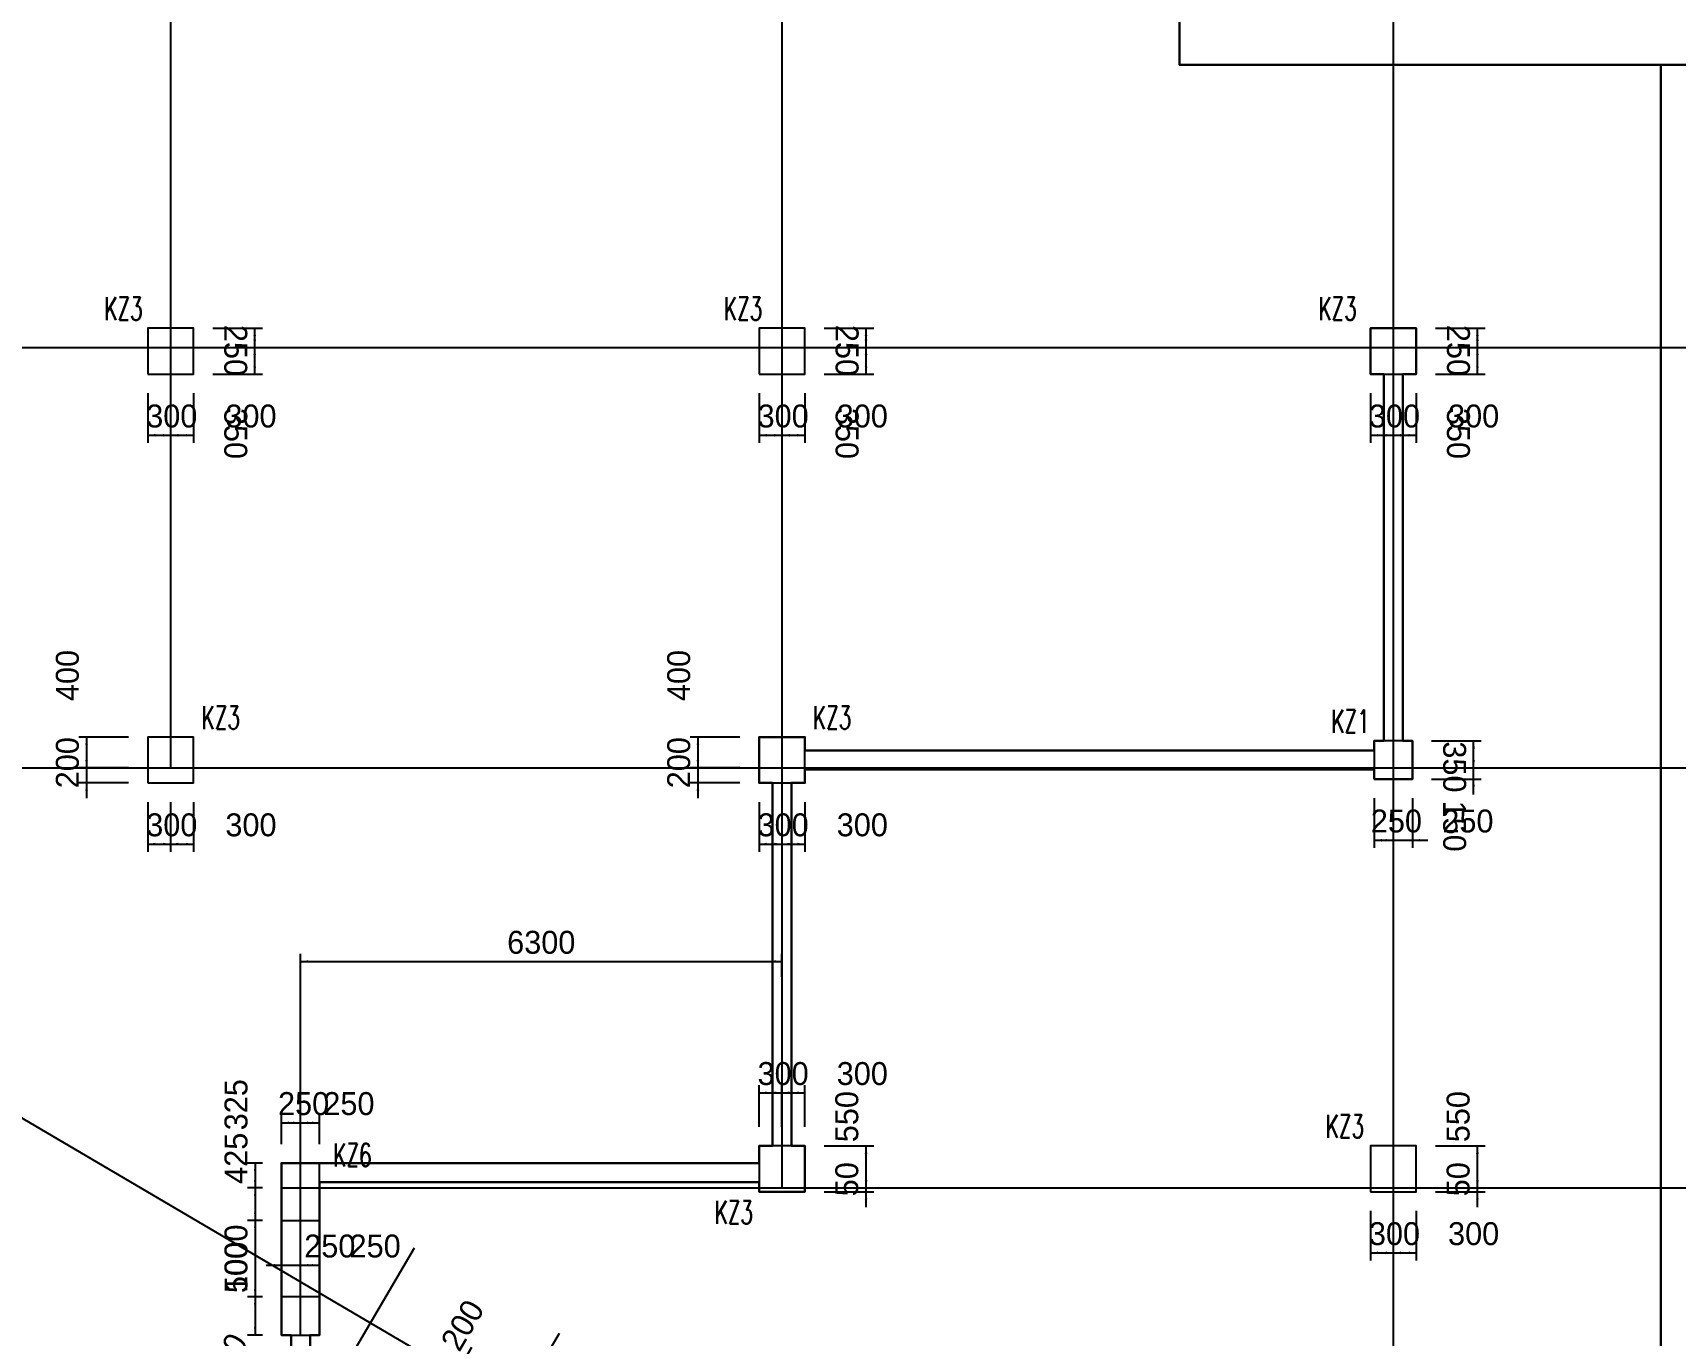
# Model space of a CAD drawing. Extents: x 387171 to 699106, y 11966 to 245688.
# Drawn here: x 616955 to 638446, y 177162 to 194205 of the extents above; entities that cross this region are included whole.
import ezdxf

# ---------------------------------------------------------------- set-up
doc = ezdxf.new("R2010")
doc.units = 0
doc.header["$LTSCALE"] = 100
doc.header["$MEASUREMENT"] = 0
for name, color, linetype in [('COLU', 7, 'Continuous'), ('DIM', 3, 'Continuous'), ('DOTE', 253, 'Continuous'), ('h后浇带', 51, 'Continuous'), ('NUM', 7, 'Continuous'), ('小尺寸', 4, 'Continuous')]:
    doc.layers.add(name, color=color, linetype=linetype)
doc.styles.get("Standard").update_dxf_attribs({"font": 'standard'})
doc.styles.add('tk', font='tk')
doc.dimstyles.get("Standard").update_dxf_attribs({"dimtxt": 300, "dimasz": 100, "dimexe": 100, "dimexo": 250, "dimgap": 100, "dimtad": 0, "dimtoh": 1, "dimdec": 0, "dimdsep": 46, "dimcen": 0.09, "dimclrt": 7, "dimadec": 0, "dimazin": 0, "dimtfac": 1, "dimtdec": 4, "dimtofl": 0, "dimtmove": 0, "dimatfit": 3, "dimfxl": 1, "dimtolj": 1, "dimtzin": 0, "dimarcsym": 0})

# ---------------------------------------------------------------- blocks, each defined once
blk = doc.blocks.new('*D4671')
at = {"layer": '小尺寸', "color": 0, "linetype": 'ByBlock', "lineweight": -2}
for p, q in [((622397, 176489), (622701, 177006)), ((622981, 176609), (622513, 176884)), ((623052, 176335), (622412, 176712))]:
    blk.add_line(p, q, dxfattribs=at)
for points in [[(622600, 176833), (622636, 176928), (622665, 176911)], [(622498, 176661), (622462, 176566), (622433, 176583)]]:
    blk.add_solid(points, dxfattribs=at)
at = {"layer": '小尺寸', "color": 7, "linetype": 'Continuous', "lineweight": -2, "insert": (622578, 177291), "char_height": 300, "width": 566.67, "attachment_point": 5, "rotation": 59.5454, "style": 'tk'}
blk.add_mtext('200', dxfattribs=at)
blk = doc.blocks.new('*D1928')
at = {"layer": '小尺寸', "color": 0, "linetype": 'ByBlock', "lineweight": -2}
for p, q in [((619377, 176176), (619630, 176607)), ((619691, 176340), (619442, 176486)), ((619640, 176253), (619392, 176399))]:
    blk.add_line(p, q, dxfattribs=at)
for points in [[(619529, 176435), (619565, 176530), (619594, 176513)], [(619478, 176349), (619442, 176254), (619413, 176271)]]:
    blk.add_solid(points, dxfattribs=at)
at = {"layer": '小尺寸', "color": 7, "linetype": 'Continuous', "lineweight": -2, "insert": (619485, 176853), "char_height": 300, "width": 476.67, "attachment_point": 5, "rotation": 59.5454, "style": 'tk'}
blk.add_mtext('100', dxfattribs=at)
blk = doc.blocks.new('*D3478')
at = {"layer": 'DIM', "color": 0, "linetype": 'ByBlock', "lineweight": -2}
for p, q in [((626208, 184988), (625558, 184988)), ((625658, 184988), (625658, 184588)), ((626208, 184588), (625558, 184588))]:
    blk.add_line(p, q, dxfattribs=at)
for points in [[(625658, 184988), (625675, 184888), (625641, 184888)], [(625658, 184588), (625641, 184688), (625675, 184688)]]:
    blk.add_solid(points, dxfattribs=at)
at = {"layer": 'DIM', "color": 7, "linetype": 'Continuous', "lineweight": -2, "insert": (625408, 185794), "char_height": 300, "width": 576.67, "attachment_point": 5, "rotation": 90, "style": 'tk'}
blk.add_mtext('400', dxfattribs=at)
blk = doc.blocks.new('*D3354')
at = {"layer": 'DIM', "color": 0, "linetype": 'ByBlock', "lineweight": -2}
for p, q in [((625658, 184788), (625658, 184188)), ((626208, 184588), (625558, 184588)), ((626208, 184388), (625558, 184388))]:
    blk.add_line(p, q, dxfattribs=at)
for points in [[(625658, 184588), (625641, 184688), (625675, 184688)], [(625658, 184388), (625675, 184288), (625641, 184288)]]:
    blk.add_solid(points, dxfattribs=at)
at = {"layer": 'DIM', "color": 7, "linetype": 'Continuous', "lineweight": -2, "insert": (625408, 184653), "char_height": 300, "width": 566.67, "attachment_point": 5, "rotation": 90, "style": 'tk'}
blk.add_mtext('200', dxfattribs=at)
blk = doc.blocks.new('*D4239')
at = {"layer": 'DIM', "color": 0, "linetype": 'ByBlock', "lineweight": -2}
for p, q in [((626458, 184138), (626458, 183488)), ((626758, 184138), (626758, 183488)), ((626458, 183588), (626758, 183588))]:
    blk.add_line(p, q, dxfattribs=at)
for points in [[(626458, 183588), (626558, 183605), (626558, 183571)], [(626758, 183588), (626658, 183571), (626658, 183605)]]:
    blk.add_solid(points, dxfattribs=at)
at = {"layer": 'DIM', "color": 7, "linetype": 'Continuous', "lineweight": -2, "insert": (626773, 183838), "char_height": 300, "width": 566.67, "attachment_point": 5, "style": 'tk'}
blk.add_mtext('300', dxfattribs=at)
blk = doc.blocks.new('*D3907')
at = {"layer": 'DIM', "color": 0, "linetype": 'ByBlock', "lineweight": -2}
for p, q in [((626758, 184138), (626758, 183488)), ((627058, 184138), (627058, 183488)), ((626758, 183588), (627058, 183588))]:
    blk.add_line(p, q, dxfattribs=at)
for points in [[(626758, 183588), (626858, 183605), (626858, 183571)], [(627058, 183588), (626958, 183571), (626958, 183605)]]:
    blk.add_solid(points, dxfattribs=at)
at = {"layer": 'DIM', "color": 7, "linetype": 'Continuous', "lineweight": -2, "insert": (627809, 183838), "char_height": 300, "width": 566.67, "attachment_point": 5, "style": 'tk'}
blk.add_mtext('300', dxfattribs=at)
blk = doc.blocks.new('*D3790')
at = {"layer": 'DIM', "color": 0, "linetype": 'ByBlock', "lineweight": -2}
for p, q in [((618208, 184988), (617558, 184988)), ((617658, 184988), (617658, 184588)), ((618208, 184588), (617558, 184588))]:
    blk.add_line(p, q, dxfattribs=at)
for points in [[(617658, 184988), (617675, 184888), (617641, 184888)], [(617658, 184588), (617641, 184688), (617675, 184688)]]:
    blk.add_solid(points, dxfattribs=at)
at = {"layer": 'DIM', "color": 7, "linetype": 'Continuous', "lineweight": -2, "insert": (617408, 185794), "char_height": 300, "width": 576.67, "attachment_point": 5, "rotation": 90, "style": 'tk'}
blk.add_mtext('400', dxfattribs=at)
blk = doc.blocks.new('*D4716')
at = {"layer": 'DIM', "color": 0, "linetype": 'ByBlock', "lineweight": -2}
for p, q in [((617658, 184788), (617658, 184188)), ((618208, 184588), (617558, 184588)), ((618208, 184388), (617558, 184388))]:
    blk.add_line(p, q, dxfattribs=at)
for points in [[(617658, 184588), (617641, 184688), (617675, 184688)], [(617658, 184388), (617675, 184288), (617641, 184288)]]:
    blk.add_solid(points, dxfattribs=at)
at = {"layer": 'DIM', "color": 7, "linetype": 'Continuous', "lineweight": -2, "insert": (617408, 184653), "char_height": 300, "width": 566.67, "attachment_point": 5, "rotation": 90, "style": 'tk'}
blk.add_mtext('200', dxfattribs=at)
blk = doc.blocks.new('*D4289')
at = {"layer": 'DIM', "color": 0, "linetype": 'ByBlock', "lineweight": -2}
for p, q in [((618458, 184138), (618458, 183488)), ((618758, 184138), (618758, 183488)), ((618458, 183588), (618758, 183588))]:
    blk.add_line(p, q, dxfattribs=at)
for points in [[(618458, 183588), (618558, 183605), (618558, 183571)], [(618758, 183588), (618658, 183571), (618658, 183605)]]:
    blk.add_solid(points, dxfattribs=at)
at = {"layer": 'DIM', "color": 7, "linetype": 'Continuous', "lineweight": -2, "insert": (618773, 183838), "char_height": 300, "width": 566.67, "attachment_point": 5, "style": 'tk'}
blk.add_mtext('300', dxfattribs=at)
blk = doc.blocks.new('*D673')
at = {"layer": 'DIM', "color": 0, "linetype": 'ByBlock', "lineweight": -2}
for p, q in [((618758, 184138), (618758, 183488)), ((619058, 184138), (619058, 183488)), ((618758, 183588), (619058, 183588))]:
    blk.add_line(p, q, dxfattribs=at)
for points in [[(618758, 183588), (618858, 183605), (618858, 183571)], [(619058, 183588), (618958, 183571), (618958, 183605)]]:
    blk.add_solid(points, dxfattribs=at)
at = {"layer": 'DIM', "color": 7, "linetype": 'Continuous', "lineweight": -2, "insert": (619809, 183838), "char_height": 300, "width": 566.67, "attachment_point": 5, "style": 'tk'}
blk.add_mtext('300', dxfattribs=at)
blk = doc.blocks.new('*D1185')
at = {"layer": 'DIM', "color": 0, "linetype": 'ByBlock', "lineweight": -2}
for p, q in [((634458, 189488), (634458, 188838)), ((634758, 189488), (634758, 188838)), ((634458, 188938), (634758, 188938))]:
    blk.add_line(p, q, dxfattribs=at)
for points in [[(634458, 188938), (634558, 188955), (634558, 188921)], [(634758, 188938), (634658, 188921), (634658, 188955)]]:
    blk.add_solid(points, dxfattribs=at)
at = {"layer": 'DIM', "color": 7, "linetype": 'Continuous', "lineweight": -2, "insert": (634773, 189188), "char_height": 300, "width": 566.67, "attachment_point": 5, "style": 'tk'}
blk.add_mtext('300', dxfattribs=at)
blk = doc.blocks.new('*D2285')
at = {"layer": 'DIM', "color": 0, "linetype": 'ByBlock', "lineweight": -2}
for p, q in [((634758, 189488), (634758, 188838)), ((635058, 189488), (635058, 188838)), ((634758, 188938), (635058, 188938))]:
    blk.add_line(p, q, dxfattribs=at)
for points in [[(634758, 188938), (634858, 188955), (634858, 188921)], [(635058, 188938), (634958, 188921), (634958, 188955)]]:
    blk.add_solid(points, dxfattribs=at)
at = {"layer": 'DIM', "color": 7, "linetype": 'Continuous', "lineweight": -2, "insert": (635809, 189188), "char_height": 300, "width": 566.67, "attachment_point": 5, "style": 'tk'}
blk.add_mtext('300', dxfattribs=at)
blk = doc.blocks.new('*D2017')
at = {"layer": 'DIM', "color": 0, "linetype": 'ByBlock', "lineweight": -2}
for p, q in [((635308, 190088), (635958, 190088)), ((635858, 189738), (635858, 190088)), ((635308, 189738), (635958, 189738))]:
    blk.add_line(p, q, dxfattribs=at)
for points in [[(635858, 190088), (635875, 189988), (635841, 189988)], [(635858, 189738), (635841, 189838), (635875, 189838)]]:
    blk.add_solid(points, dxfattribs=at)
at = {"layer": 'DIM', "color": 7, "linetype": 'Continuous', "lineweight": -2, "insert": (635608, 188962), "char_height": 300, "width": 566.67, "attachment_point": 5, "rotation": 270, "style": 'tk'}
blk.add_mtext('350', dxfattribs=at)
blk = doc.blocks.new('*D2814')
at = {"layer": 'DIM', "color": 0, "linetype": 'ByBlock', "lineweight": -2}
for p, q in [((635308, 190338), (635958, 190338)), ((635858, 190088), (635858, 190338)), ((635308, 190088), (635958, 190088))]:
    blk.add_line(p, q, dxfattribs=at)
for points in [[(635858, 190338), (635875, 190238), (635841, 190238)], [(635858, 190088), (635841, 190188), (635875, 190188)]]:
    blk.add_solid(points, dxfattribs=at)
at = {"layer": 'DIM', "color": 7, "linetype": 'Continuous', "lineweight": -2, "insert": (635608, 190048), "char_height": 300, "width": 566.67, "attachment_point": 5, "rotation": 270, "style": 'tk'}
blk.add_mtext('250', dxfattribs=at)
blk = doc.blocks.new('*D2538')
at = {"layer": 'DIM', "color": 0, "linetype": 'ByBlock', "lineweight": -2}
for p, q in [((626458, 189488), (626458, 188838)), ((626758, 189488), (626758, 188838)), ((626458, 188938), (626758, 188938))]:
    blk.add_line(p, q, dxfattribs=at)
for points in [[(626458, 188938), (626558, 188955), (626558, 188921)], [(626758, 188938), (626658, 188921), (626658, 188955)]]:
    blk.add_solid(points, dxfattribs=at)
at = {"layer": 'DIM', "color": 7, "linetype": 'Continuous', "lineweight": -2, "insert": (626773, 189188), "char_height": 300, "width": 566.67, "attachment_point": 5, "style": 'tk'}
blk.add_mtext('300', dxfattribs=at)
blk = doc.blocks.new('*D2476')
at = {"layer": 'DIM', "color": 0, "linetype": 'ByBlock', "lineweight": -2}
for p, q in [((626758, 189488), (626758, 188838)), ((627058, 189488), (627058, 188838)), ((626758, 188938), (627058, 188938))]:
    blk.add_line(p, q, dxfattribs=at)
for points in [[(626758, 188938), (626858, 188955), (626858, 188921)], [(627058, 188938), (626958, 188921), (626958, 188955)]]:
    blk.add_solid(points, dxfattribs=at)
at = {"layer": 'DIM', "color": 7, "linetype": 'Continuous', "lineweight": -2, "insert": (627809, 189188), "char_height": 300, "width": 566.67, "attachment_point": 5, "style": 'tk'}
blk.add_mtext('300', dxfattribs=at)
blk = doc.blocks.new('*D3275')
at = {"layer": 'DIM', "color": 0, "linetype": 'ByBlock', "lineweight": -2}
for p, q in [((627308, 190088), (627958, 190088)), ((627858, 189738), (627858, 190088)), ((627308, 189738), (627958, 189738))]:
    blk.add_line(p, q, dxfattribs=at)
for points in [[(627858, 190088), (627875, 189988), (627841, 189988)], [(627858, 189738), (627841, 189838), (627875, 189838)]]:
    blk.add_solid(points, dxfattribs=at)
at = {"layer": 'DIM', "color": 7, "linetype": 'Continuous', "lineweight": -2, "insert": (627608, 188962), "char_height": 300, "width": 566.67, "attachment_point": 5, "rotation": 270, "style": 'tk'}
blk.add_mtext('350', dxfattribs=at)
blk = doc.blocks.new('*D2493')
at = {"layer": 'DIM', "color": 0, "linetype": 'ByBlock', "lineweight": -2}
for p, q in [((627308, 190338), (627958, 190338)), ((627858, 190088), (627858, 190338)), ((627308, 190088), (627958, 190088))]:
    blk.add_line(p, q, dxfattribs=at)
for points in [[(627858, 190338), (627875, 190238), (627841, 190238)], [(627858, 190088), (627841, 190188), (627875, 190188)]]:
    blk.add_solid(points, dxfattribs=at)
at = {"layer": 'DIM', "color": 7, "linetype": 'Continuous', "lineweight": -2, "insert": (627608, 190048), "char_height": 300, "width": 566.67, "attachment_point": 5, "rotation": 270, "style": 'tk'}
blk.add_mtext('250', dxfattribs=at)
blk = doc.blocks.new('*D2067')
at = {"layer": 'DIM', "color": 0, "linetype": 'ByBlock', "lineweight": -2}
for p, q in [((618458, 189488), (618458, 188838)), ((618758, 189488), (618758, 188838)), ((618458, 188938), (618758, 188938))]:
    blk.add_line(p, q, dxfattribs=at)
for points in [[(618458, 188938), (618558, 188955), (618558, 188921)], [(618758, 188938), (618658, 188921), (618658, 188955)]]:
    blk.add_solid(points, dxfattribs=at)
at = {"layer": 'DIM', "color": 7, "linetype": 'Continuous', "lineweight": -2, "insert": (618773, 189188), "char_height": 300, "width": 566.67, "attachment_point": 5, "style": 'tk'}
blk.add_mtext('300', dxfattribs=at)
blk = doc.blocks.new('*D3025')
at = {"layer": 'DIM', "color": 0, "linetype": 'ByBlock', "lineweight": -2}
for p, q in [((618758, 189488), (618758, 188838)), ((619058, 189488), (619058, 188838)), ((618758, 188938), (619058, 188938))]:
    blk.add_line(p, q, dxfattribs=at)
for points in [[(618758, 188938), (618858, 188955), (618858, 188921)], [(619058, 188938), (618958, 188921), (618958, 188955)]]:
    blk.add_solid(points, dxfattribs=at)
at = {"layer": 'DIM', "color": 7, "linetype": 'Continuous', "lineweight": -2, "insert": (619809, 189188), "char_height": 300, "width": 566.67, "attachment_point": 5, "style": 'tk'}
blk.add_mtext('300', dxfattribs=at)
blk = doc.blocks.new('*D2896')
at = {"layer": 'DIM', "color": 0, "linetype": 'ByBlock', "lineweight": -2}
for p, q in [((619308, 190088), (619958, 190088)), ((619858, 189738), (619858, 190088)), ((619308, 189738), (619958, 189738))]:
    blk.add_line(p, q, dxfattribs=at)
for points in [[(619858, 190088), (619875, 189988), (619841, 189988)], [(619858, 189738), (619841, 189838), (619875, 189838)]]:
    blk.add_solid(points, dxfattribs=at)
at = {"layer": 'DIM', "color": 7, "linetype": 'Continuous', "lineweight": -2, "insert": (619608, 188962), "char_height": 300, "width": 566.67, "attachment_point": 5, "rotation": 270, "style": 'tk'}
blk.add_mtext('350', dxfattribs=at)
blk = doc.blocks.new('*D2545')
at = {"layer": 'DIM', "color": 0, "linetype": 'ByBlock', "lineweight": -2}
for p, q in [((619308, 190338), (619958, 190338)), ((619858, 190088), (619858, 190338)), ((619308, 190088), (619958, 190088))]:
    blk.add_line(p, q, dxfattribs=at)
for points in [[(619858, 190338), (619875, 190238), (619841, 190238)], [(619858, 190088), (619841, 190188), (619875, 190188)]]:
    blk.add_solid(points, dxfattribs=at)
at = {"layer": 'DIM', "color": 7, "linetype": 'Continuous', "lineweight": -2, "insert": (619608, 190048), "char_height": 300, "width": 566.67, "attachment_point": 5, "rotation": 270, "style": 'tk'}
blk.add_mtext('250', dxfattribs=at)
blk = doc.blocks.new('*D1653')
at = {"layer": 'DIM', "color": 0, "linetype": 'ByBlock', "lineweight": -2}
for p, q in [((634458, 178788), (634458, 178138)), ((634758, 178788), (634758, 178138)), ((634458, 178238), (634758, 178238))]:
    blk.add_line(p, q, dxfattribs=at)
for points in [[(634458, 178238), (634558, 178255), (634558, 178221)], [(634758, 178238), (634658, 178221), (634658, 178255)]]:
    blk.add_solid(points, dxfattribs=at)
at = {"layer": 'DIM', "color": 7, "linetype": 'Continuous', "lineweight": -2, "insert": (634773, 178488), "char_height": 300, "width": 566.67, "attachment_point": 5, "style": 'tk'}
blk.add_mtext('300', dxfattribs=at)
blk = doc.blocks.new('*D1243')
at = {"layer": 'DIM', "color": 0, "linetype": 'ByBlock', "lineweight": -2}
for p, q in [((634758, 178788), (634758, 178138)), ((635058, 178788), (635058, 178138)), ((634758, 178238), (635058, 178238))]:
    blk.add_line(p, q, dxfattribs=at)
for points in [[(634758, 178238), (634858, 178255), (634858, 178221)], [(635058, 178238), (634958, 178221), (634958, 178255)]]:
    blk.add_solid(points, dxfattribs=at)
at = {"layer": 'DIM', "color": 7, "linetype": 'Continuous', "lineweight": -2, "insert": (635809, 178488), "char_height": 300, "width": 566.67, "attachment_point": 5, "style": 'tk'}
blk.add_mtext('300', dxfattribs=at)
blk = doc.blocks.new('*D2124')
at = {"layer": 'DIM', "color": 0, "linetype": 'ByBlock', "lineweight": -2}
for p, q in [((635858, 178838), (635858, 179288)), ((635308, 179088), (635958, 179088)), ((635308, 179038), (635958, 179038))]:
    blk.add_line(p, q, dxfattribs=at)
for points in [[(635858, 179088), (635841, 179188), (635875, 179188)], [(635858, 179038), (635875, 178938), (635841, 178938)]]:
    blk.add_solid(points, dxfattribs=at)
at = {"layer": 'DIM', "color": 7, "linetype": 'Continuous', "lineweight": -2, "insert": (635608, 179202), "char_height": 300, "width": 353.33, "attachment_point": 5, "rotation": 90, "style": 'tk'}
blk.add_mtext('50', dxfattribs=at)
blk = doc.blocks.new('*D2007')
at = {"layer": 'DIM', "color": 0, "linetype": 'ByBlock', "lineweight": -2}
for p, q in [((635308, 179638), (635958, 179638)), ((635858, 179088), (635858, 179638)), ((635308, 179088), (635958, 179088))]:
    blk.add_line(p, q, dxfattribs=at)
for points in [[(635858, 179638), (635875, 179538), (635841, 179538)], [(635858, 179088), (635841, 179188), (635875, 179188)]]:
    blk.add_solid(points, dxfattribs=at)
at = {"layer": 'DIM', "color": 7, "linetype": 'Continuous', "lineweight": -2, "insert": (635608, 180021), "char_height": 300, "width": 566.67, "attachment_point": 5, "rotation": 90, "style": 'tk'}
blk.add_mtext('550', dxfattribs=at)
blk = doc.blocks.new('*D2866')
at = {"layer": 'DIM', "color": 0, "linetype": 'ByBlock', "lineweight": -2}
for p, q in [((634508, 184188), (634508, 183538)), ((634758, 184188), (634758, 183538)), ((634508, 183638), (634758, 183638))]:
    blk.add_line(p, q, dxfattribs=at)
for points in [[(634508, 183638), (634608, 183655), (634608, 183621)], [(634758, 183638), (634658, 183621), (634658, 183655)]]:
    blk.add_solid(points, dxfattribs=at)
at = {"layer": 'DIM', "color": 7, "linetype": 'Continuous', "lineweight": -2, "insert": (634798, 183888), "char_height": 300, "width": 566.67, "attachment_point": 5, "style": 'tk'}
blk.add_mtext('250', dxfattribs=at)
blk = doc.blocks.new('*D2589')
at = {"layer": 'DIM', "color": 0, "linetype": 'ByBlock', "lineweight": -2}
for p, q in [((634758, 184188), (634758, 183538)), ((635008, 184188), (635008, 183538)), ((634558, 183638), (635208, 183638))]:
    blk.add_line(p, q, dxfattribs=at)
for points in [[(634758, 183638), (634658, 183621), (634658, 183655)], [(635008, 183638), (635108, 183655), (635108, 183621)]]:
    blk.add_solid(points, dxfattribs=at)
at = {"layer": 'DIM', "color": 7, "linetype": 'Continuous', "lineweight": -2, "insert": (635734, 183888), "char_height": 300, "width": 566.67, "attachment_point": 5, "style": 'tk'}
blk.add_mtext('250', dxfattribs=at)
blk = doc.blocks.new('*D2458')
at = {"layer": 'DIM', "color": 0, "linetype": 'ByBlock', "lineweight": -2}
for p, q in [((635808, 184238), (635808, 184788)), ((635258, 184588), (635908, 184588)), ((635258, 184438), (635908, 184438))]:
    blk.add_line(p, q, dxfattribs=at)
for points in [[(635808, 184588), (635791, 184688), (635825, 184688)], [(635808, 184438), (635825, 184338), (635791, 184338)]]:
    blk.add_solid(points, dxfattribs=at)
at = {"layer": 'DIM', "color": 7, "linetype": 'Continuous', "lineweight": -2, "insert": (635558, 183823), "char_height": 300, "width": 476.67, "attachment_point": 5, "rotation": 270, "style": 'tk'}
blk.add_mtext('150', dxfattribs=at)
blk = doc.blocks.new('*D3399')
at = {"layer": 'DIM', "color": 0, "linetype": 'ByBlock', "lineweight": -2}
for p, q in [((635258, 184938), (635908, 184938)), ((635808, 184588), (635808, 184938)), ((635258, 184588), (635908, 184588))]:
    blk.add_line(p, q, dxfattribs=at)
for points in [[(635808, 184938), (635825, 184838), (635791, 184838)], [(635808, 184588), (635791, 184688), (635825, 184688)]]:
    blk.add_solid(points, dxfattribs=at)
at = {"layer": 'DIM', "color": 7, "linetype": 'Continuous', "lineweight": -2, "insert": (635558, 184598), "char_height": 300, "width": 566.67, "attachment_point": 5, "rotation": 270, "style": 'tk'}
blk.add_mtext('350', dxfattribs=at)
blk = doc.blocks.new('*D1432')
at = {"layer": 'DIM', "color": 0, "linetype": 'ByBlock', "lineweight": -2}
for p, q in [((627858, 178838), (627858, 179288)), ((627308, 179088), (627958, 179088)), ((627308, 179038), (627958, 179038))]:
    blk.add_line(p, q, dxfattribs=at)
for points in [[(627858, 179088), (627841, 179188), (627875, 179188)], [(627858, 179038), (627875, 178938), (627841, 178938)]]:
    blk.add_solid(points, dxfattribs=at)
at = {"layer": 'DIM', "color": 7, "linetype": 'Continuous', "lineweight": -2, "insert": (627608, 179202), "char_height": 300, "width": 353.33, "attachment_point": 5, "rotation": 90, "style": 'tk'}
blk.add_mtext('50', dxfattribs=at)
blk = doc.blocks.new('*D1011')
at = {"layer": 'DIM', "color": 0, "linetype": 'ByBlock', "lineweight": -2}
for p, q in [((627308, 179638), (627958, 179638)), ((627858, 179088), (627858, 179638)), ((627308, 179088), (627958, 179088))]:
    blk.add_line(p, q, dxfattribs=at)
for points in [[(627858, 179638), (627875, 179538), (627841, 179538)], [(627858, 179088), (627841, 179188), (627875, 179188)]]:
    blk.add_solid(points, dxfattribs=at)
at = {"layer": 'DIM', "color": 7, "linetype": 'Continuous', "lineweight": -2, "insert": (627608, 180021), "char_height": 300, "width": 566.67, "attachment_point": 5, "rotation": 90, "style": 'tk'}
blk.add_mtext('550', dxfattribs=at)
blk = doc.blocks.new('*D1004')
at = {"layer": 'DIM', "color": 0, "linetype": 'ByBlock', "lineweight": -2}
for p, q in [((626458, 179888), (626458, 180433)), ((626458, 180333), (626758, 180333)), ((626758, 179888), (626758, 180433))]:
    blk.add_line(p, q, dxfattribs=at)
for points in [[(626458, 180333), (626558, 180350), (626558, 180317)], [(626758, 180333), (626658, 180317), (626658, 180350)]]:
    blk.add_solid(points, dxfattribs=at)
at = {"layer": 'DIM', "color": 7, "linetype": 'Continuous', "lineweight": -2, "insert": (626773, 180583), "char_height": 300, "width": 566.67, "attachment_point": 5, "style": 'tk'}
blk.add_mtext('300', dxfattribs=at)
blk = doc.blocks.new('*D754')
at = {"layer": 'DIM', "color": 0, "linetype": 'ByBlock', "lineweight": -2}
for p, q in [((626758, 179888), (626758, 180433)), ((626758, 180333), (627058, 180333)), ((627058, 179888), (627058, 180433))]:
    blk.add_line(p, q, dxfattribs=at)
for points in [[(626758, 180333), (626858, 180350), (626858, 180317)], [(627058, 180333), (626958, 180317), (626958, 180350)]]:
    blk.add_solid(points, dxfattribs=at)
at = {"layer": 'DIM', "color": 7, "linetype": 'Continuous', "lineweight": -2, "insert": (627809, 180583), "char_height": 300, "width": 566.67, "attachment_point": 5, "style": 'tk'}
blk.add_mtext('300', dxfattribs=at)
blk = doc.blocks.new('*D2870')
at = {"layer": 'DIM', "color": 0, "linetype": 'ByBlock', "lineweight": -2}
for p, q in [((620458, 181853), (620458, 182151)), ((620458, 182051), (626758, 182051)), ((626758, 181853), (626758, 182151))]:
    blk.add_line(p, q, dxfattribs=at)
for points in [[(620458, 182051), (620558, 182068), (620558, 182035)], [(626758, 182051), (626658, 182035), (626658, 182068)]]:
    blk.add_solid(points, dxfattribs=at)
at = {"layer": 'DIM', "color": 7, "linetype": 'Continuous', "lineweight": -2, "insert": (623608, 182301), "char_height": 300, "width": 770, "attachment_point": 5, "style": 'tk'}
blk.add_mtext('6300', dxfattribs=at)
blk = doc.blocks.new('*D2602')
at = {"layer": 'DIM', "color": 0, "linetype": 'ByBlock', "lineweight": -2}
for p, q in [((619958, 179413), (619765, 179413)), ((619865, 179413), (619865, 179088)), ((619958, 179088), (619765, 179088))]:
    blk.add_line(p, q, dxfattribs=at)
for points in [[(619865, 179413), (619881, 179313), (619848, 179313)], [(619865, 179088), (619848, 179188), (619881, 179188)]]:
    blk.add_solid(points, dxfattribs=at)
at = {"layer": 'DIM', "color": 7, "linetype": 'Continuous', "lineweight": -2, "insert": (619615, 180177), "char_height": 300, "width": 566.67, "attachment_point": 5, "rotation": 90, "style": 'tk'}
blk.add_mtext('325', dxfattribs=at)
blk = doc.blocks.new('*D2481')
at = {"layer": 'DIM', "color": 0, "linetype": 'ByBlock', "lineweight": -2}
for p, q in [((619958, 179088), (619765, 179088)), ((619865, 179088), (619865, 178663)), ((619958, 178663), (619765, 178663))]:
    blk.add_line(p, q, dxfattribs=at)
for points in [[(619865, 179088), (619881, 178988), (619848, 178988)], [(619865, 178663), (619848, 178763), (619881, 178763)]]:
    blk.add_solid(points, dxfattribs=at)
at = {"layer": 'DIM', "color": 7, "linetype": 'Continuous', "lineweight": -2, "insert": (619615, 179476), "char_height": 300, "width": 576.67, "attachment_point": 5, "rotation": 90, "style": 'tk'}
blk.add_mtext('425', dxfattribs=at)
blk = doc.blocks.new('*D3435')
at = {"layer": 'DIM', "color": 0, "linetype": 'ByBlock', "lineweight": -2}
for p, q in [((619958, 178663), (619765, 178663)), ((619865, 178663), (619865, 177663)), ((619958, 177663), (619765, 177663))]:
    blk.add_line(p, q, dxfattribs=at)
for points in [[(619865, 178663), (619881, 178563), (619848, 178563)], [(619865, 177663), (619848, 177763), (619881, 177763)]]:
    blk.add_solid(points, dxfattribs=at)
at = {"layer": 'DIM', "color": 7, "linetype": 'Continuous', "lineweight": -2, "insert": (619615, 178163), "char_height": 300, "width": 690, "attachment_point": 5, "rotation": 90, "style": 'tk'}
blk.add_mtext('1000', dxfattribs=at)
blk = doc.blocks.new('*D3030')
at = {"layer": 'DIM', "color": 0, "linetype": 'ByBlock', "lineweight": -2}
for p, q in [((619958, 177663), (619765, 177663)), ((619865, 177663), (619865, 177163)), ((619958, 177163), (619765, 177163))]:
    blk.add_line(p, q, dxfattribs=at)
for points in [[(619865, 177663), (619881, 177563), (619848, 177563)], [(619865, 177163), (619848, 177263), (619881, 177263)]]:
    blk.add_solid(points, dxfattribs=at)
at = {"layer": 'DIM', "color": 7, "linetype": 'Continuous', "lineweight": -2, "insert": (619615, 178046), "char_height": 300, "width": 566.67, "attachment_point": 5, "rotation": 90, "style": 'tk'}
blk.add_mtext('500', dxfattribs=at)
blk = doc.blocks.new('*D3932')
at = {"layer": 'DIM', "color": 0, "linetype": 'ByBlock', "lineweight": -2}
for p, q in [((620208, 179663), (620208, 180040)), ((620208, 179940), (620458, 179940)), ((620458, 179663), (620458, 180040))]:
    blk.add_line(p, q, dxfattribs=at)
for points in [[(620208, 179940), (620308, 179956), (620308, 179923)], [(620458, 179940), (620358, 179923), (620358, 179956)]]:
    blk.add_solid(points, dxfattribs=at)
at = {"layer": 'DIM', "color": 7, "linetype": 'Continuous', "lineweight": -2, "insert": (620498, 180190), "char_height": 300, "width": 566.67, "attachment_point": 5, "style": 'tk'}
blk.add_mtext('250', dxfattribs=at)
blk = doc.blocks.new('*D3832')
at = {"layer": 'DIM', "color": 0, "linetype": 'ByBlock', "lineweight": -2}
for p, q in [((620458, 179663), (620458, 180040)), ((620458, 179940), (620708, 179940)), ((620708, 179663), (620708, 180040))]:
    blk.add_line(p, q, dxfattribs=at)
for points in [[(620458, 179940), (620558, 179956), (620558, 179923)], [(620708, 179940), (620608, 179923), (620608, 179956)]]:
    blk.add_solid(points, dxfattribs=at)
at = {"layer": 'DIM', "color": 7, "linetype": 'Continuous', "lineweight": -2, "insert": (621091, 180190), "char_height": 300, "width": 566.67, "attachment_point": 5, "style": 'tk'}
blk.add_mtext('250', dxfattribs=at)
blk = doc.blocks.new('*D4750')
at = {"layer": 'DIM', "color": 0, "linetype": 'ByBlock', "lineweight": -2}
for p, q in [((620208, 177913), (620208, 178176)), ((620458, 177913), (620458, 178176)), ((620008, 178076), (620658, 178076))]:
    blk.add_line(p, q, dxfattribs=at)
for points in [[(620208, 178076), (620108, 178060), (620108, 178093)], [(620458, 178076), (620558, 178093), (620558, 178060)]]:
    blk.add_solid(points, dxfattribs=at)
at = {"layer": 'DIM', "color": 7, "linetype": 'Continuous', "lineweight": -2, "insert": (620841, 178326), "char_height": 300, "width": 566.67, "attachment_point": 5, "style": 'tk'}
blk.add_mtext('250', dxfattribs=at)
blk = doc.blocks.new('*D4327')
at = {"layer": 'DIM', "color": 0, "linetype": 'ByBlock', "lineweight": -2}
for p, q in [((620458, 177913), (620458, 178176)), ((620708, 177913), (620708, 178176)), ((620458, 178076), (620708, 178076))]:
    blk.add_line(p, q, dxfattribs=at)
for points in [[(620458, 178076), (620558, 178093), (620558, 178060)], [(620708, 178076), (620608, 178060), (620608, 178093)]]:
    blk.add_solid(points, dxfattribs=at)
at = {"layer": 'DIM', "color": 7, "linetype": 'Continuous', "lineweight": -2, "insert": (621434, 178326), "char_height": 300, "width": 566.67, "attachment_point": 5, "style": 'tk'}
blk.add_mtext('250', dxfattribs=at)
blk = doc.blocks.new('后浇带现场')
at = {"color": 6, "lineweight": 30}
for points in [[(775507, 730049), (814957, 730052), (814957, 720830), (841315, 720830)], [(821257, 720830), (821257, 688843), (805860, 662656), (825600, 651049), (814026, 631365), (812236, 611185), (845904, 608199)]]:
    blk.add_lwpolyline(points, dxfattribs=at)
at = {"layer": 'h后浇带', "color": 1}
for p, q in [((814957, 720830), (814957, 730049)), ((814957, 720830), (821257, 720830)), ((821257, 720830), (821257, 688843))]:
    blk.add_line(p, q, dxfattribs=at)

msp = doc.modelspace()

# ---------------------------------------------------------------- linework, layer by layer
at = {"color": 3, "lineweight": 30}
for points in [[(635058.1, 189737.9), (635058.1, 190337.9), (634458.1, 190337.9), (634458.1, 189737.9), (634633.1, 189737.9), (634633.1, 184937.9), (634508.1, 184937.9), (634508.1, 184812.9), (627058.1, 184812.9), (627058.1, 184987.9), (626458.1, 184987.9), (626458.1, 184387.9), (626633.1, 184387.9), (626633.1, 179637.9), (626458.1, 179637.9), (626458.1, 179412.9), (620208.1, 179412.9), (620208.1, 177162.9), (620333.1, 177162.9), (620332.9, 175952.3)], [(620583.1, 175815), (620583.1, 177162.9), (620708.1, 177162.9), (620708.1, 179162.9), (626458.1, 179162.9), (626458.1, 179037.9), (627058.1, 179037.9), (627058.1, 179637.9), (626883.1, 179637.9), (626883.1, 184387.9), (627058.1, 184387.9), (627058.1, 184562.9), (634508.1, 184562.9), (634508.1, 184437.9), (635008.1, 184437.9), (635008.1, 184937.9), (634883.1, 184937.9), (634883.1, 189737.9), (635058.1, 189737.9)]]:
    msp.add_lwpolyline(points, dxfattribs=at)
at = {"layer": 'COLU'}
for points in [[(618458.1, 189737.9), (619058.1, 189737.9), (619058.1, 190337.9), (618458.1, 190337.9)], [(626458.1, 189737.9), (627058.1, 189737.9), (627058.1, 190337.9), (626458.1, 190337.9)], [(634458.1, 189737.9), (635058.1, 189737.9), (635058.1, 190337.9), (634458.1, 190337.9)], [(618458.1, 184387.9), (619058.1, 184387.9), (619058.1, 184987.9), (618458.1, 184987.9)], [(626458.1, 184387.9), (627058.1, 184387.9), (627058.1, 184987.9), (626458.1, 184987.9)], [(634508.1, 184437.9), (635008.1, 184437.9), (635008.1, 184937.9), (634508.1, 184937.9)], [(626458.1, 179037.9), (627058.1, 179037.9), (627058.1, 179637.9), (626458.1, 179637.9)], [(634458.1, 179037.9), (635058.1, 179037.9), (635058.1, 179637.9), (634458.1, 179637.9)], [(620208.1, 178662.9), (620708.1, 178662.9), (620708.1, 179412.9), (620208.1, 179412.9)], [(620208.1, 177162.9), (620708.1, 177162.9), (620708.1, 177662.9), (620208.1, 177662.9)]]:
    msp.add_lwpolyline(points, close=True, dxfattribs=at)
at = {"layer": 'DOTE'}
for p, q in [((618758.1, 216637.9), (618758.1, 184587.9)), ((626758.1, 216330.8), (626758.1, 179087.9)), ((634758.1, 216271.9), (634758.1, 167587.9)), ((591333.7, 194985.1), (636237, 168582.9)), ((534043.3, 190087.9), (664518.6, 190087.9)), ((610758.1, 184587.9), (664518.6, 184587.9)), ((620458.1, 177162.9), (620458.1, 182006)), ((620208.1, 179087.9), (664518.6, 179087.9)), ((621945.2, 178299.9), (617721.9, 171117)), ((623841.7, 177184.8), (620834.8, 172070.8))]:
    msp.add_line(p, q, dxfattribs=at)

# ---------------------------------------------------------------- block references
at = {"color": 3, "lineweight": 30}
msp.add_blockref('后浇带现场', (-182998.7, -527042.1), dxfattribs=at)

# ---------------------------------------------------------------- texts
at = {"layer": 'NUM', "color": 200, "width": 0.7}
for s, p in [('KZ3', (617891.1, 190444)), ('KZ3', (625999.3, 190444)), ('KZ3', (633779, 190444)), ('KZ3', (619164.1, 185094)), ('KZ3', (627164.1, 185094)), ('KZ1', (633948.3, 185044)), ('KZ3', (633874.5, 179744)), ('KZ6', (620887.3, 179369.6)), ('KZ3', (625877.9, 178618))]:
    msp.add_text(s, height=300, dxfattribs=at).set_placement(p)

# ---------------------------------------------------------------- dimensions: what is measured, and where the dimension line sits
at = {"layer": 'DIM', "color": 200}
for p1, p2, picture, middle in [((619058.1, 190087.9), (619058.1, 190337.9), '*D2545', (619608.1, 190556)), ((627058.1, 190087.9), (627058.1, 190337.9), '*D2493', (627608.1, 190556)), ((635058.1, 190087.9), (635058.1, 190337.9), '*D2814', (635608.1, 190556)), ((619058.1, 189737.9), (619058.1, 190087.9), '*D2896', (619608.1, 189519.9)), ((627058.1, 189737.9), (627058.1, 190087.9), '*D3275', (627608.1, 189519.9)), ((635058.1, 189737.9), (635058.1, 190087.9), '*D2017', (635608.1, 189519.9)), ((618458.1, 189737.9), (618758.1, 189737.9), '*D2067', (618240, 189187.9)), ((618758.1, 189737.9), (619058.1, 189737.9), '*D3025', (619276.1, 189187.9)), ((626458.1, 189737.9), (626758.1, 189737.9), '*D2538', (626240, 189187.9)), ((626758.1, 189737.9), (627058.1, 189737.9), '*D2476', (627276.1, 189187.9)), ((634458.1, 189737.9), (634758.1, 189737.9), '*D1185', (634240, 189187.9)), ((634758.1, 189737.9), (635058.1, 189737.9), '*D2285', (635276.1, 189187.9)), ((618458.1, 184987.9), (618458.1, 184587.9), '*D3790', (617408.1, 185206)), ((626458.1, 184987.9), (626458.1, 184587.9), '*D3478', (625408.1, 185206)), ((635008.1, 184587.9), (635008.1, 184937.9), '*D3399', (635558.1, 185156)), ((618458.1, 184587.9), (618458.1, 184387.9), '*D4716', (617408.1, 184169.9)), ((626458.1, 184587.9), (626458.1, 184387.9), '*D3354', (625408.1, 184169.9)), ((635008.1, 184437.9), (635008.1, 184587.9), '*D2458', (635558.1, 184236)), ((634508.1, 184437.9), (634758.1, 184437.9), '*D2866', (634290, 183887.9)), ((634758.1, 184437.9), (635008.1, 184437.9), '*D2589', (635226.1, 183887.9)), ((618458.1, 184387.9), (618758.1, 184387.9), '*D4289', (618240, 183837.9)), ((618758.1, 184387.9), (619058.1, 184387.9), '*D673', (619276.1, 183837.9)), ((626458.1, 184387.9), (626758.1, 184387.9), '*D4239', (626240, 183837.9)), ((626758.1, 184387.9), (627058.1, 184387.9), '*D3907', (627276.1, 183837.9)), ((627058.1, 179087.9), (627058.1, 179637.9), '*D1011', (627608.1, 179362.9)), ((635058.1, 179087.9), (635058.1, 179637.9), '*D2007', (635608.1, 179362.9)), ((627058.1, 179037.9), (627058.1, 179087.9), '*D1432', (627608.1, 178900.6)), ((635058.1, 179037.9), (635058.1, 179087.9), '*D2124', (635608.1, 178900.6)), ((634458.1, 179037.9), (634758.1, 179037.9), '*D1653', (634240, 178487.9)), ((634758.1, 179037.9), (635058.1, 179037.9), '*D1243', (635276.1, 178487.9))]:
    dim = msp.add_aligned_dim(p1=p1, p2=p2, distance=-800, dimstyle='Standard', dxfattribs=at)
    dim.commit()
    dim.dimension.update_dxf_attribs({"geometry": picture, "text_midpoint": middle})
for base, p1, p2, picture, middle in [((626758.1, 182051.2), (620458.1, 181603), (626758.1, 181603), '*D2870', (623608.1, 182301.2)), ((626758.1, 180333.3), (626458.1, 179637.9), (626758.1, 179637.9), '*D1004', (626240, 180583.3)), ((627058.1, 180333.3), (626758.1, 179637.9), (627058.1, 179637.9), '*D754', (627276.1, 180583.3)), ((620458.1, 179939.6), (620208.1, 179412.9), (620458.1, 179412.9), '*D3932', (619990, 180189.6)), ((620708.1, 179939.6), (620458.1, 179412.9), (620708.1, 179412.9), '*D3832', (620583.1, 180189.6)), ((620458.1, 178076.5), (620208.1, 177662.9), (620458.1, 177662.9), '*D4750', (620333.1, 178326.5)), ((620708.1, 178076.5), (620458.1, 177662.9), (620708.1, 177662.9), '*D4327', (620926.1, 178326.5))]:
    dim = msp.add_linear_dim(base=base, p1=p1, p2=p2, dimstyle='Standard', dxfattribs=at)
    dim.commit()
    dim.dimension.update_dxf_attribs({"geometry": picture, "text_midpoint": middle})
for base, p1, p2, picture, middle in [((619864.5, 179087.9), (620208.1, 179412.9), (620208.1, 179087.9), '*D2602', (619614.5, 179631)), ((619864.5, 178662.9), (620208.1, 179087.9), (620208.1, 178662.9), '*D2481', (619614.5, 178875.4)), ((619864.5, 177662.9), (620208.1, 178662.9), (620208.1, 177662.9), '*D3435', (619614.5, 178162.9)), ((619864.5, 177162.9), (620208.1, 177662.9), (620208.1, 177162.9), '*D3030', (619614.5, 177412.9))]:
    dim = msp.add_linear_dim(base=base, p1=p1, p2=p2, angle=90, dimstyle='Standard', dxfattribs=at)
    dim.commit()
    dim.dimension.update_dxf_attribs({"geometry": picture, "text_midpoint": middle})
at = {"layer": '小尺寸'}
for base, p1, p2, picture, middle in [((622599.5, 176833.4), (623267.7, 176208.6), (623196.7, 176482.3), '*D4671', (622333.4, 176873.9)), ((619528.7, 176434.9), (619855.5, 176126.8), (619906.1, 176213), '*D1928', (619287.8, 176518.5))]:
    dim = msp.add_linear_dim(base=base, p1=p1, p2=p2, angle=59.54537, dimstyle='Standard', dxfattribs=at)
    dim.commit()
    dim.dimension.update_dxf_attribs({"geometry": picture, "text_midpoint": middle})

doc.saveas('drawing.dxf')
